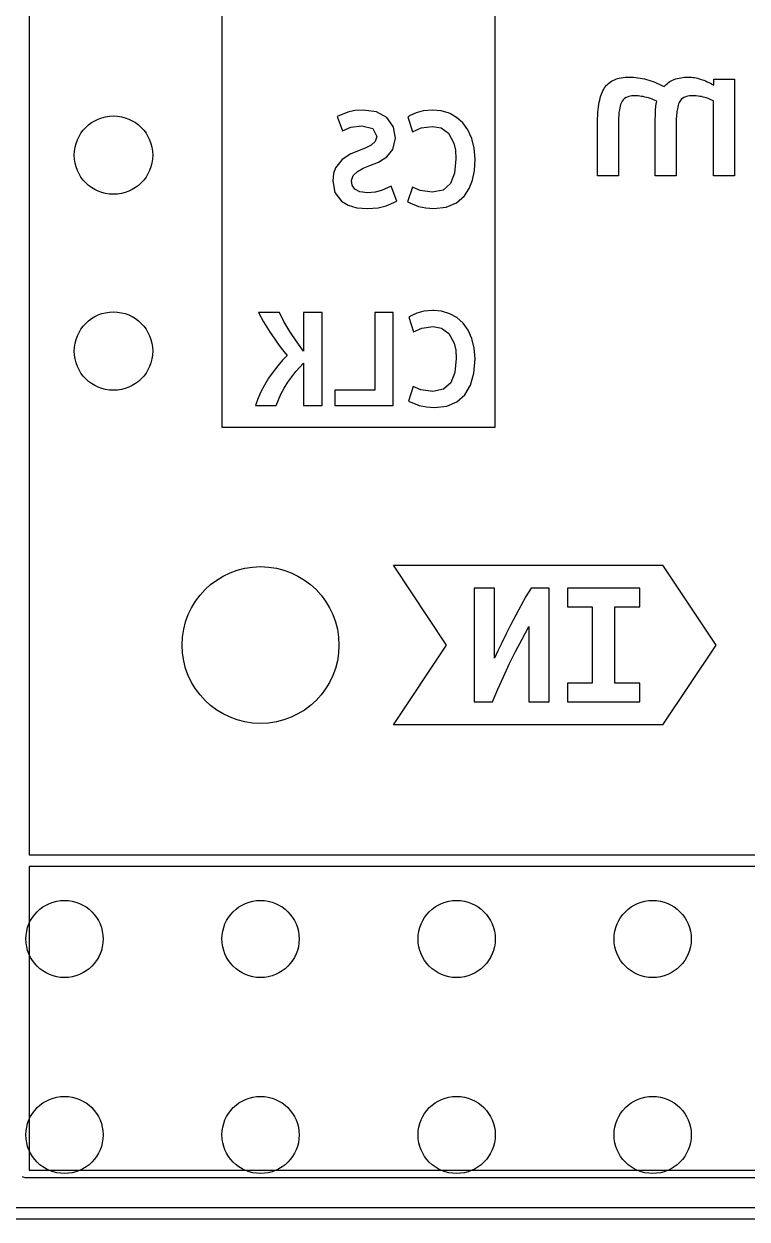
# Model space of a CAD drawing. Extents: x 51 to 109, y -109 to -51.7.
# Drawn here: x 64.24 to 73.61, y -109.04 to -93.55 of the extents above; entities that cross this region are included whole.
import ezdxf

# ---------------------------------------------------------------- set-up
doc = ezdxf.new("R2010")
doc.units = 0
doc.layers.add('BLACK', color=7, linetype='CONTINUOUS')

msp = doc.modelspace()

# ---------------------------------------------------------------- linework, layer by layer
at = {"layer": 'BLACK', "linetype": 'CONTINUOUS'}
for p, q in [((64.312, -77.012), (64.312, -104.319)), ((66.8129, -98.7787), (66.8129, -86.6413)), ((70.3471, -86.6413), (70.3471, -98.7787)), ((71.7802, -94.3608), (71.7933, -94.3451)), ((71.7933, -94.3451), (71.8075, -94.3304)), ((71.8075, -94.3304), (71.8227, -94.3168)), ((71.8227, -94.3168), (71.8389, -94.3043)), ((71.8389, -94.3043), (71.8562, -94.2929)), ((71.8562, -94.2929), (71.8745, -94.2826)), ((71.8745, -94.2826), (71.8938, -94.2734)), ((71.8938, -94.2734), (71.9142, -94.2653)), ((71.9142, -94.2653), (71.9356, -94.2582)), ((71.9356, -94.2582), (71.9581, -94.2522)), ((71.9581, -94.2522), (71.9816, -94.2473)), ((71.9816, -94.2473), (72.0061, -94.2435)), ((72.0061, -94.2435), (72.0317, -94.2408)), ((72.0317, -94.2408), (72.0583, -94.2392)), ((72.0583, -94.2392), (72.086, -94.2387)), ((72.086, -94.2387), (72.1141, -94.2391)), ((72.1141, -94.2391), (72.1423, -94.2406)), ((72.1423, -94.2406), (72.1704, -94.243)), ((72.1704, -94.243), (72.1986, -94.2463)), ((72.1986, -94.2463), (72.2268, -94.2506)), ((72.2268, -94.2506), (72.2551, -94.2559)), ((72.2551, -94.2559), (72.2833, -94.2621)), ((72.2833, -94.2621), (72.3116, -94.2693)), ((72.3116, -94.2693), (72.3399, -94.2774)), ((72.3399, -94.2774), (72.3682, -94.2865)), ((72.3682, -94.2865), (72.3965, -94.2965)), ((72.3965, -94.2965), (72.4249, -94.3075)), ((72.4249, -94.3075), (72.4532, -94.3195)), ((72.4532, -94.3195), (72.4816, -94.3324)), ((72.4816, -94.3324), (72.5101, -94.3463)), ((72.5101, -94.3463), (72.5385, -94.3611)), ((72.5385, -94.3611), (72.5515, -94.3463)), ((72.5515, -94.3463), (72.5654, -94.3324)), ((72.5654, -94.3324), (72.5802, -94.3195)), ((72.5802, -94.3195), (72.596, -94.3075)), ((72.596, -94.3075), (72.6126, -94.2965)), ((72.6126, -94.2965), (72.6302, -94.2865)), ((72.6302, -94.2865), (72.6487, -94.2774)), ((72.6487, -94.2774), (72.6681, -94.2693)), ((72.6681, -94.2693), (72.6884, -94.2621)), ((72.6884, -94.2621), (72.7097, -94.2559)), ((72.7097, -94.2559), (72.7318, -94.2506)), ((72.7318, -94.2506), (72.7549, -94.2463)), ((72.7549, -94.2463), (72.7789, -94.243)), ((72.7789, -94.243), (72.8038, -94.2406)), ((72.8038, -94.2406), (72.8296, -94.2391)), ((72.8296, -94.2391), (72.8564, -94.2387)), ((72.8564, -94.2387), (72.8749, -94.2391)), ((72.8749, -94.2391), (72.8938, -94.2403)), ((72.8938, -94.2403), (72.9128, -94.2424)), ((72.9128, -94.2424), (72.9321, -94.2452)), ((72.9321, -94.2452), (72.9516, -94.2489)), ((72.9516, -94.2489), (72.9713, -94.2534)), ((72.9713, -94.2534), (72.9913, -94.2588)), ((72.9913, -94.2588), (73.0115, -94.2649)), ((73.0115, -94.2649), (73.032, -94.2719)), ((73.032, -94.2719), (73.0526, -94.2797)), ((73.0526, -94.2797), (73.0736, -94.2883)), ((73.0736, -94.2883), (73.0947, -94.2978)), ((73.0947, -94.2978), (73.1161, -94.308)), ((73.1161, -94.308), (73.1377, -94.3191)), ((73.1377, -94.3191), (73.1596, -94.331)), ((73.1596, -94.331), (73.1816, -94.3438)), ((73.1816, -94.3438), (73.1816, -94.266)), ((73.1816, -94.266), (73.4517, -94.266)), ((73.4517, -94.266), (73.4517, -95.5167)), ((71.7117, -94.5085), (71.7193, -94.4829)), ((71.7193, -94.4829), (71.7276, -94.4589)), ((71.7276, -94.4589), (71.7367, -94.4363)), ((71.7367, -94.4363), (71.7464, -94.4153)), ((71.7464, -94.4153), (71.7569, -94.3957)), ((71.7569, -94.3957), (71.7681, -94.3776)), ((71.7681, -94.3776), (71.7802, -94.3608)), ((72.0616, -94.4973), (72.0452, -94.505)), ((72.0795, -94.491), (72.0616, -94.4973)), ((72.0989, -94.4863), (72.0795, -94.491)), ((72.12, -94.4831), (72.0989, -94.4863)), ((72.1426, -94.4813), (72.12, -94.4831)), ((72.1585, -94.481), (72.1426, -94.4813)), ((72.1798, -94.4814), (72.1585, -94.481)), ((72.2013, -94.4828), (72.1798, -94.4814)), ((72.2232, -94.485), (72.2013, -94.4828)), ((72.2454, -94.4881), (72.2232, -94.485)), ((72.2679, -94.492), (72.2454, -94.4881)), ((72.2907, -94.4969), (72.2679, -94.492)), ((72.3138, -94.5027), (72.2907, -94.4969)), ((72.8089, -94.4973), (72.7923, -94.505)), ((72.8273, -94.491), (72.8089, -94.4973)), ((72.8473, -94.4863), (72.8273, -94.491)), ((72.869, -94.4831), (72.8473, -94.4863)), ((72.8924, -94.4813), (72.869, -94.4831)), ((72.9089, -94.481), (72.8924, -94.4813)), ((72.9322, -94.4814), (72.9089, -94.481)), ((72.9552, -94.4828), (72.9322, -94.4814)), ((72.9779, -94.485), (72.9552, -94.4828)), ((73.0003, -94.4881), (72.9779, -94.485)), ((73.0224, -94.492), (73.0003, -94.4881)), ((73.0441, -94.4969), (73.0224, -94.492)), ((73.0656, -94.5027), (73.0441, -94.4969)), ((71.6846, -94.6586), (71.6886, -94.6256)), ((71.6886, -94.6256), (71.6933, -94.5941)), ((71.6933, -94.5941), (71.6987, -94.564)), ((71.6987, -94.564), (71.7049, -94.5355)), ((71.7049, -94.5355), (71.7117, -94.5085)), ((71.9635, -94.6385), (71.9588, -94.6631)), ((71.9689, -94.616), (71.9635, -94.6385)), ((71.9751, -94.5956), (71.9689, -94.616)), ((71.982, -94.5772), (71.9751, -94.5956)), ((71.987, -94.5661), (71.982, -94.5772)), ((71.9955, -94.5509), (71.987, -94.5661)), ((72.0093, -94.5329), (71.9955, -94.5509)), ((72.0259, -94.5176), (72.0093, -94.5329)), ((72.0452, -94.505), (72.0259, -94.5176)), ((72.3372, -94.5093), (72.3138, -94.5027)), ((72.361, -94.5168), (72.3372, -94.5093)), ((72.385, -94.5253), (72.361, -94.5168)), ((72.4013, -94.5314), (72.385, -94.5253)), ((72.4438, -94.5487), (72.4013, -94.5314)), ((72.4273, -94.6746), (72.4285, -94.6537)), ((72.4285, -94.6537), (72.4299, -94.6346)), ((72.4299, -94.6346), (72.4322, -94.6091)), ((72.4322, -94.6091), (72.4349, -94.5875)), ((72.4349, -94.5875), (72.4379, -94.5697)), ((72.4379, -94.5697), (72.4438, -94.5487)), ((72.7096, -94.6493), (72.7066, -94.6669)), ((72.7146, -94.6249), (72.7096, -94.6493)), ((72.7203, -94.6029), (72.7146, -94.6249)), ((72.7268, -94.5833), (72.7203, -94.6029)), ((72.7339, -94.5661), (72.7268, -94.5833)), ((72.7454, -94.5461), (72.7339, -94.5661)), ((72.7598, -94.5289), (72.7454, -94.5461)), ((72.7772, -94.5142), (72.7598, -94.5289)), ((72.7923, -94.505), (72.7772, -94.5142)), ((73.0867, -94.5093), (73.0656, -94.5027)), ((73.1076, -94.5168), (73.0867, -94.5093)), ((73.1282, -94.5253), (73.1076, -94.5168)), ((73.1417, -94.5314), (73.1282, -94.5253)), ((73.179, -94.5461), (73.1417, -94.5314)), ((73.179, -95.5167), (73.179, -94.5461)), ((68.4423, -94.6913), (68.3011, -94.7486)), ((68.3011, -94.7486), (68.3722, -94.9362)), ((68.5334, -94.6721), (68.4423, -94.6913)), ((68.6388, -94.6657), (68.5334, -94.6721)), ((68.8134, -94.6899), (68.6388, -94.6657)), ((68.9459, -94.7624), (68.8134, -94.6899)), ((69.0296, -94.878), (68.9459, -94.7624)), ((69.258, -94.7308), (69.2175, -94.7545)), ((69.2175, -94.7545), (69.2807, -94.9481)), ((69.3241, -94.7012), (69.258, -94.7308)), ((69.4159, -94.6765), (69.3241, -94.7012)), ((69.5335, -94.6657), (69.4159, -94.6765)), ((69.6492, -94.6763), (69.5335, -94.6657)), ((69.7556, -94.7081), (69.6492, -94.6763)), ((69.769, -94.7155), (69.7556, -94.7081)), ((69.8504, -94.7605), (69.769, -94.7155)), ((69.9314, -94.8325), (69.8504, -94.7605)), ((71.6757, -94.8258), (71.676, -94.8057)), ((71.676, -94.8057), (71.6764, -94.786)), ((71.6764, -94.786), (71.6771, -94.7667)), ((71.6771, -94.7667), (71.6779, -94.7477)), ((71.6779, -94.7477), (71.6789, -94.7292)), ((71.6789, -94.7292), (71.68, -94.711)), ((71.68, -94.711), (71.6814, -94.6931)), ((71.6814, -94.6931), (71.6846, -94.6586)), ((71.9464, -94.8052), (71.9459, -94.8291)), ((71.9472, -94.7821), (71.9464, -94.8052)), ((71.9483, -94.76), (71.9472, -94.7821)), ((71.9497, -94.7388), (71.9483, -94.76)), ((71.9515, -94.7185), (71.9497, -94.7388)), ((71.9536, -94.6991), (71.9515, -94.7185)), ((71.956, -94.6806), (71.9536, -94.6991)), ((71.9588, -94.6631), (71.956, -94.6806)), ((72.4235, -94.8359), (72.4237, -94.8047)), ((72.4237, -94.8047), (72.4241, -94.7752)), ((72.4241, -94.7752), (72.4247, -94.7475)), ((72.4247, -94.7475), (72.4254, -94.7215)), ((72.4254, -94.7215), (72.4263, -94.6972)), ((72.4263, -94.6972), (72.4273, -94.6746)), ((72.6954, -94.7953), (72.6946, -94.8204)), ((72.6965, -94.7712), (72.6954, -94.7953)), ((72.6979, -94.7482), (72.6965, -94.7712)), ((72.6996, -94.7263), (72.6979, -94.7482)), ((72.7016, -94.7054), (72.6996, -94.7263)), ((72.7039, -94.6856), (72.7016, -94.7054)), ((72.7066, -94.6669), (72.7039, -94.6856)), ((68.3722, -94.9362), (68.4818, -94.8888)), ((68.4818, -94.8888), (68.6211, -94.8691)), ((68.6211, -94.8691), (68.7662, -94.9041)), ((68.7662, -94.9041), (68.8146, -95.0093)), ((69.0317, -94.8894), (69.0296, -94.878)), ((69.0575, -95.031), (69.0317, -94.8894)), ((69.2807, -94.9481), (69.3903, -94.8977)), ((69.3903, -94.8977), (69.5374, -94.877)), ((69.5374, -94.877), (69.649, -94.8977)), ((69.649, -94.8977), (69.7458, -94.9668)), ((69.9973, -94.9236), (69.9314, -94.8325)), ((70.0469, -95.033), (69.9973, -94.9236)), ((71.6756, -94.8462), (71.6757, -94.8258)), ((71.6756, -95.5167), (71.6756, -94.8462)), ((71.9459, -94.8291), (71.9457, -94.854)), ((71.9457, -94.854), (71.9457, -95.5167)), ((72.4234, -94.8688), (72.4235, -94.8359)), ((72.4234, -95.5167), (72.4234, -94.8688)), ((72.6941, -94.8467), (72.694, -94.874)), ((72.694, -94.874), (72.694, -95.5167)), ((72.6946, -94.8204), (72.6941, -94.8467)), ((68.7445, -95.1189), (68.6754, -95.1554)), ((68.7948, -95.0715), (68.7445, -95.1189)), ((68.8146, -95.0093), (68.7948, -95.0715)), ((69.0259, -95.1762), (69.0575, -95.031)), ((69.7458, -94.9668), (69.8149, -95.0962)), ((69.8149, -95.0962), (69.8349, -95.187)), ((70.078, -95.1599), (70.0469, -95.033)), ((68.4799, -95.2334), (68.3653, -95.3045)), ((68.5993, -95.1851), (68.4799, -95.2334)), ((68.6754, -95.1554), (68.5993, -95.1851)), ((68.8383, -95.3391), (68.9459, -95.2739)), ((68.9459, -95.2739), (69.0259, -95.1762)), ((69.8349, -95.187), (69.8415, -95.2976)), ((70.0884, -95.3036), (70.078, -95.1599)), ((68.2794, -95.4151), (68.2542, -95.4899)), ((68.3653, -95.3045), (68.2794, -95.4151)), ((68.5658, -95.4606), (68.6408, -95.4191)), ((68.6408, -95.4191), (68.7237, -95.3845)), ((68.7237, -95.3845), (68.8383, -95.3391)), ((69.8415, -95.2976), (69.8235, -95.4825)), ((70.0799, -95.4478), (70.0884, -95.3036)), ((68.2542, -95.4899), (68.2458, -95.582)), ((68.2458, -95.582), (68.2737, -95.7343)), ((68.4887, -95.58), (68.5105, -95.5129)), ((68.4976, -95.6383), (68.4887, -95.58)), ((68.5105, -95.5129), (68.5658, -95.4606)), ((69.8235, -95.4825), (69.7694, -95.6185)), ((70.0117, -95.6838), (70.0543, -95.5746)), ((70.0543, -95.5746), (70.0799, -95.4478)), ((71.9457, -95.5167), (71.6756, -95.5167)), ((72.694, -95.5167), (72.4234, -95.5167)), ((73.4517, -95.5167), (73.179, -95.5167)), ((68.2737, -95.7343), (68.3574, -95.8476)), ((68.5302, -95.6896), (68.4976, -95.6383)), ((68.5944, -95.7252), (68.5302, -95.6896)), ((68.6961, -95.738), (68.5944, -95.7252)), ((68.7946, -95.7311), (68.6961, -95.738)), ((68.8768, -95.7104), (68.7946, -95.7311)), ((69.0042, -95.6511), (68.8768, -95.7104)), ((69.0753, -95.8486), (69.0042, -95.6511)), ((69.2767, -95.665), (69.2155, -95.8565)), ((69.3764, -95.7084), (69.2767, -95.665)), ((69.5335, -95.7301), (69.3764, -95.7084)), ((69.6744, -95.7022), (69.5335, -95.7301)), ((69.7694, -95.6185), (69.6744, -95.7022)), ((69.9521, -95.7755), (70.0117, -95.6838)), ((68.3574, -95.8476), (68.4446, -95.8997)), ((68.939, -95.9089), (69.0753, -95.8486)), ((69.2155, -95.8565), (69.3547, -95.9148)), ((69.716, -95.923), (69.8477, -95.8677)), ((69.8477, -95.8677), (69.9521, -95.7755)), ((68.4446, -95.8997), (68.5575, -95.931)), ((68.5575, -95.931), (68.6961, -95.9414)), ((68.6961, -95.9414), (68.8329, -95.9333)), ((68.8329, -95.9333), (68.939, -95.9089)), ((69.3547, -95.9148), (69.4493, -95.9348)), ((69.4493, -95.9348), (69.5571, -95.9414)), ((69.5571, -95.9414), (69.716, -95.923)), ((69.4262, -97.2737), (69.3357, -97.2981)), ((69.5421, -97.263), (69.4262, -97.2737)), ((69.5571, -97.2644), (69.5421, -97.263)), ((69.6562, -97.2735), (69.5571, -97.2644)), ((69.7611, -97.3049), (69.6562, -97.2735)), ((67.2836, -97.2903), (67.3488, -97.41)), ((67.4268, -97.2903), (67.2836, -97.2903)), ((67.3488, -97.41), (67.4355, -97.5502)), ((67.5542, -97.2903), (67.4268, -97.2903)), ((67.6126, -97.4071), (67.5542, -97.2903)), ((67.6895, -97.5376), (67.6126, -97.4071)), ((68.1072, -97.2903), (67.8677, -97.2903)), ((67.8677, -97.2903), (67.8677, -97.7907)), ((68.1072, -98.4955), (68.1072, -97.2903)), ((69.03, -97.2903), (68.7886, -97.2903)), ((68.7886, -97.2903), (68.7886, -98.2969)), ((69.03, -98.4955), (69.03, -97.2903)), ((69.2705, -97.3273), (69.2305, -97.3507)), ((69.2305, -97.3507), (69.2929, -97.5415)), ((69.3357, -97.2981), (69.2705, -97.3273)), ((69.8545, -97.3565), (69.7611, -97.3049)), ((69.9344, -97.4276), (69.8545, -97.3565)), ((69.9993, -97.5174), (69.9344, -97.4276)), ((67.4355, -97.5502), (67.4859, -97.624)), ((67.7781, -97.67), (67.6895, -97.5376)), ((69.2929, -97.5415), (69.4009, -97.4918)), ((69.4009, -97.4918), (69.546, -97.4714)), ((69.546, -97.4714), (69.656, -97.4918)), ((69.656, -97.4918), (69.7514, -97.5599)), ((69.7514, -97.5599), (69.8195, -97.6875)), ((70.0483, -97.6252), (69.9993, -97.5174)), ((67.4859, -97.624), (67.5396, -97.6992)), ((67.5396, -97.6992), (67.5963, -97.7736)), ((67.8677, -97.7907), (67.7781, -97.67)), ((69.8195, -97.6875), (69.8392, -97.777)), ((70.0789, -97.7503), (70.0483, -97.6252)), ((70.0891, -97.8919), (70.0789, -97.7503)), ((67.5946, -97.908), (67.5328, -97.9795)), ((67.6555, -97.8452), (67.5946, -97.908)), ((67.5963, -97.7736), (67.6555, -97.8452)), ((69.8458, -97.8861), (69.828, -98.0683)), ((69.8392, -97.777), (69.8458, -97.8861)), ((70.0742, -98.0777), (70.0891, -97.8919)), ((67.4722, -98.0581), (67.415, -98.1421)), ((67.5328, -97.9795), (67.4722, -98.0581)), ((67.7132, -98.1221), (67.7655, -98.0545)), ((67.7655, -98.0545), (67.8677, -97.9445)), ((67.8677, -97.9445), (67.8677, -98.4955)), ((67.415, -98.1421), (67.3622, -98.2297)), ((67.6168, -98.2706), (67.6633, -98.1946)), ((67.6633, -98.1946), (67.7132, -98.1221)), ((69.7747, -98.2024), (69.681, -98.2849)), ((69.828, -98.0683), (69.7747, -98.2024)), ((70.0294, -98.2328), (70.0742, -98.0777)), ((67.3148, -98.3193), (67.2744, -98.4086)), ((67.3622, -98.2297), (67.3148, -98.3193)), ((67.5134, -98.4955), (67.5747, -98.3485)), ((67.5747, -98.3485), (67.6168, -98.2706)), ((68.6961, -98.2969), (68.2727, -98.2969)), ((68.2727, -98.2969), (68.2727, -98.4955)), ((68.7886, -98.2969), (68.6961, -98.2969)), ((69.289, -98.2482), (69.2286, -98.437)), ((69.3873, -98.291), (69.289, -98.2482)), ((69.5421, -98.3124), (69.3873, -98.291)), ((69.681, -98.2849), (69.5421, -98.3124)), ((69.8518, -98.4481), (69.9548, -98.3572)), ((69.9548, -98.3572), (70.0294, -98.2328)), ((67.2744, -98.4086), (67.2427, -98.4955)), ((67.2427, -98.4955), (67.5134, -98.4955)), ((67.8677, -98.4955), (68.1072, -98.4955)), ((68.2727, -98.4955), (69.03, -98.4955)), ((69.2286, -98.437), (69.3659, -98.4945)), ((69.3659, -98.4945), (69.4591, -98.5142)), ((69.4591, -98.5142), (69.5654, -98.5208)), ((69.5654, -98.5208), (69.722, -98.5026)), ((69.722, -98.5026), (69.8518, -98.4481)), ((67.0709, -98.7787), (66.8129, -98.7787)), ((67.5134, -98.7787), (67.0709, -98.7787)), ((68.2727, -98.7787), (67.5134, -98.7787)), ((69.5654, -98.7787), (68.2727, -98.7787)), ((70.0891, -98.7787), (69.5654, -98.7787)), ((70.3471, -98.7787), (70.0891, -98.7787)), ((69.7205, -101.6), (69.0308, -100.565)), ((69.0308, -100.565), (69.7205, -100.565)), ((69.7205, -100.565), (70.0182, -100.565)), ((70.0182, -100.565), (72.2218, -100.565)), ((72.2218, -100.565), (72.5195, -100.565)), ((72.5195, -100.565), (73.2092, -101.6)), ((70.343, -100.863), (70.0787, -100.863)), ((70.0787, -100.863), (70.0787, -102.337)), ((70.343, -101.77), (70.343, -100.863)), ((70.7478, -100.972), (70.6812, -101.09)), ((70.8145, -100.863), (70.7478, -100.972)), ((71.0502, -100.863), (70.8145, -100.863)), ((71.0502, -102.337), (71.0502, -100.863)), ((72.2218, -100.863), (71.286, -100.863)), ((71.286, -100.863), (71.286, -101.106)), ((72.2218, -101.106), (72.2218, -100.863)), ((70.6812, -101.09), (70.6154, -101.213)), ((71.286, -101.106), (71.6051, -101.106)), ((71.6051, -101.106), (71.6051, -102.094)), ((71.9004, -102.094), (71.9004, -101.106)), ((71.9004, -101.106), (72.2218, -101.106)), ((70.6154, -101.213), (70.5514, -101.334)), ((70.4907, -101.454), (70.4347, -101.57)), ((70.5514, -101.334), (70.4907, -101.454)), ((70.6974, -101.522), (70.7859, -101.358)), ((70.7859, -101.358), (70.7859, -102.337)), ((69.0308, -102.635), (69.7205, -101.6)), ((70.4347, -101.57), (70.385, -101.677)), ((70.6129, -101.685), (70.6974, -101.522)), ((73.2092, -101.6), (72.5195, -102.635)), ((70.385, -101.677), (70.343, -101.77)), ((70.5323, -101.848), (70.6129, -101.685)), ((70.4557, -102.011), (70.5323, -101.848)), ((70.3831, -102.174), (70.4557, -102.011)), ((70.3144, -102.337), (70.3831, -102.174)), ((71.6051, -102.094), (71.286, -102.094)), ((71.286, -102.094), (71.286, -102.337)), ((72.2218, -102.094), (71.9004, -102.094)), ((72.2218, -102.337), (72.2218, -102.094)), ((70.0787, -102.337), (70.3144, -102.337)), ((70.7859, -102.337), (71.0502, -102.337)), ((71.286, -102.337), (72.2218, -102.337)), ((69.7205, -102.635), (69.0308, -102.635)), ((70.0182, -102.635), (69.7205, -102.635)), ((70.3144, -102.635), (70.0182, -102.635)), ((72.2218, -102.635), (70.3144, -102.635)), ((72.5195, -102.635), (72.2218, -102.635)), ((64.312, -104.319), (95.708, -104.319)), ((64.312, -104.469), (64.312, -108.408)), ((95.708, -104.469), (64.312, -104.469)), ((64.312, -108.408), (95.708, -108.408)), ((64.262, -108.508), (64.2266, -108.493)), ((95.758, -108.508), (64.262, -108.508)), ((58.749, -108.891), (101.271, -108.891)), ((101.346, -109.041), (58.674, -109.041))]:
    msp.add_line(p, q, dxfattribs=at)
at = {"layer": 'BLACK'}
for centre, radius in [((65.405, -95.25), 0.508), ((65.405, -97.79), 0.508), ((67.31, -101.6), 1.016), ((64.77, -105.41), 0.5), ((67.31, -105.41), 0.5), ((69.85, -105.41), 0.5), ((72.39, -105.41), 0.5), ((64.77, -107.95), 0.5), ((67.31, -107.95), 0.5), ((69.85, -107.95), 0.5), ((72.39, -107.95), 0.5)]:
    msp.add_circle(centre, radius, dxfattribs=at)

doc.saveas('drawing.dxf')
